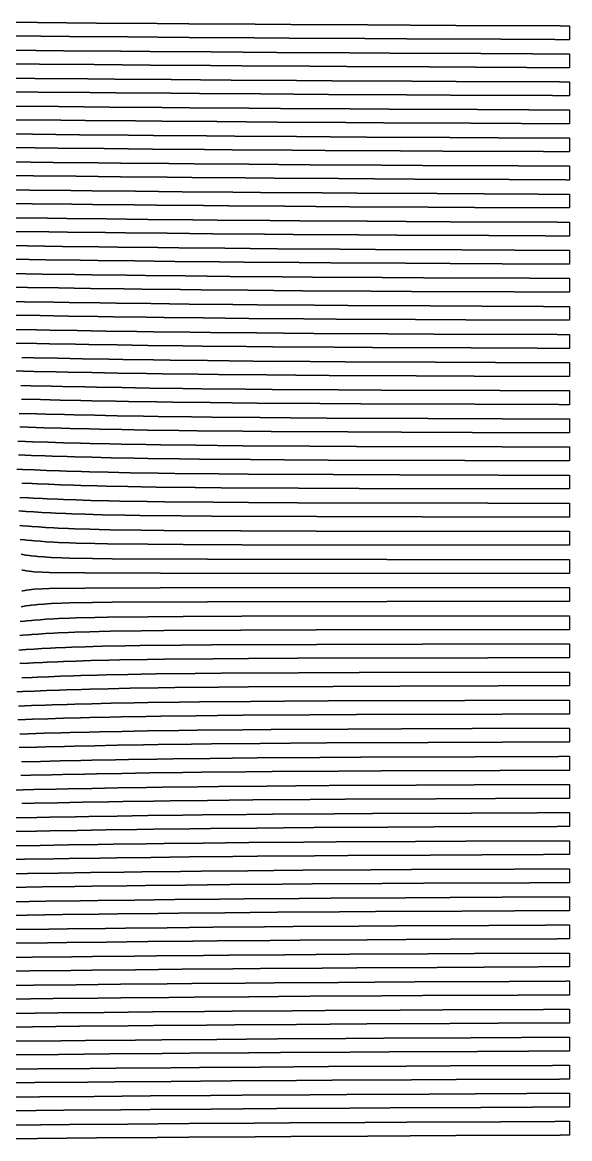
# Model space of a CAD drawing. Extents: x 600 to 5400, y 600 to 5400.
# Drawn here: x 3048 to 5400, y 600 to 5399 of the extents above; entities that cross this region are included whole.
import ezdxf

# ---------------------------------------------------------------- set-up
doc = ezdxf.new("R2010")
doc.units = 0
doc.layers.add('LG_10_ZP600_INV_LG', color=5, linetype='CONTINUOUS')

msp = doc.modelspace()

# ---------------------------------------------------------------- linework, layer by layer
at = {"layer": 'LG_10_ZP600_INV_LG'}
for points in [[(2987, 5399), (3113, 5399), (3113, 5398), (3239, 5398), (3239, 5397), (3366, 5397), (3366, 5396), (3496, 5396), (3496, 5395), (3628, 5395), (3628, 5394), (3763, 5394), (3763, 5393), (3904, 5393), (3904, 5392), (4049, 5392), (4049, 5391), (4202, 5391), (4202, 5390), (4362, 5390), (4362, 5389), (4533, 5389), (4533, 5388), (4715, 5388), (4715, 5387), (4911, 5387), (4911, 5386), (5125, 5386), (5125, 5385), (5359, 5385), (5359, 5384), (5400, 5384), (5400, 5324), (5336, 5324), (5336, 5325), (5104, 5325), (5104, 5326), (4893, 5326), (4893, 5327), (4700, 5327), (4700, 5328), (4520, 5328), (4520, 5329), (4353, 5329), (4353, 5330), (4195, 5330), (4195, 5331), (4045, 5331), (4045, 5332), (3902, 5332), (3902, 5333), (3765, 5333), (3765, 5334), (3632, 5334), (3632, 5335), (3502, 5335), (3502, 5336), (3376, 5336), (3376, 5337), (3251, 5337), (3251, 5338), (3128, 5338), (3128, 5339), (3006, 5339)], [(2988, 5279), (3107, 5279), (3107, 5278), (3227, 5278), (3227, 5277), (3348, 5277), (3348, 5276), (3471, 5276), (3471, 5275), (3597, 5275), (3597, 5274), (3725, 5274), (3725, 5273), (3859, 5273), (3859, 5272), (3997, 5272), (3997, 5271), (4142, 5271), (4142, 5270), (4294, 5270), (4294, 5269), (4456, 5269), (4456, 5268), (4629, 5268), (4629, 5267), (4815, 5267), (4815, 5266), (5018, 5266), (5018, 5265), (5240, 5265), (5240, 5264), (5400, 5264), (5400, 5204), (5216, 5204), (5216, 5205), (4996, 5205), (4996, 5206), (4796, 5206), (4796, 5207), (4613, 5207), (4613, 5208), (4442, 5208), (4442, 5209), (4283, 5209), (4283, 5210), (4134, 5210), (4134, 5211), (3991, 5211), (3991, 5212), (3856, 5212), (3856, 5213), (3726, 5213), (3726, 5214), (3599, 5214), (3599, 5215), (3477, 5215), (3477, 5216), (3357, 5216), (3357, 5217), (3239, 5217), (3239, 5218), (3122, 5218), (3122, 5219), (3006, 5219)], [(2989, 5159), (3102, 5159), (3102, 5158), (3215, 5158), (3215, 5157), (3330, 5157), (3330, 5156), (3446, 5156), (3446, 5155), (3565, 5155), (3565, 5154), (3687, 5154), (3687, 5153), (3813, 5153), (3813, 5152), (3945, 5152), (3945, 5151), (4082, 5151), (4082, 5150), (4226, 5150), (4226, 5149), (4379, 5149), (4379, 5148), (4543, 5148), (4543, 5147), (4720, 5147), (4720, 5146), (4912, 5146), (4912, 5145), (5122, 5145), (5122, 5144), (5356, 5144), (5356, 5143), (5400, 5143), (5400, 5083), (5326, 5083), (5326, 5084), (5096, 5084), (5096, 5085), (4888, 5085), (4888, 5086), (4699, 5086), (4699, 5087), (4525, 5087), (4525, 5088), (4364, 5088), (4364, 5089), (4214, 5089), (4214, 5090), (4072, 5090), (4072, 5091), (3938, 5091), (3938, 5092), (3810, 5092), (3810, 5093), (3686, 5093), (3686, 5094), (3567, 5094), (3567, 5095), (3451, 5095), (3451, 5096), (3338, 5096), (3338, 5097), (3226, 5097), (3226, 5098), (3116, 5098), (3116, 5099), (3006, 5099)], [(2989, 5039), (3096, 5039), (3096, 5038), (3204, 5038), (3204, 5037), (3312, 5037), (3312, 5036), (3422, 5036), (3422, 5035), (3534, 5035), (3534, 5034), (3649, 5034), (3649, 5033), (3768, 5033), (3768, 5032), (3892, 5032), (3892, 5031), (4022, 5031), (4022, 5030), (4158, 5030), (4158, 5029), (4303, 5029), (4303, 5028), (4457, 5028), (4457, 5027), (4624, 5027), (4624, 5026), (4805, 5026), (4805, 5025), (5004, 5025), (5004, 5024), (5224, 5024), (5224, 5023), (5400, 5023), (5400, 4963), (5193, 4963), (5193, 4964), (4975, 4964), (4975, 4965), (4780, 4965), (4780, 4966), (4601, 4966), (4601, 4967), (4438, 4967), (4438, 4968), (4286, 4968), (4286, 4969), (4144, 4969), (4144, 4970), (4011, 4970), (4011, 4971), (3884, 4971), (3884, 4972), (3763, 4972), (3763, 4973), (3647, 4973), (3647, 4974), (3535, 4974), (3535, 4975), (3426, 4975), (3426, 4976), (3319, 4976), (3319, 4977), (3213, 4977), (3213, 4978), (3109, 4978), (3109, 4979), (3005, 4979)], [(2990, 4919), (3091, 4919), (3091, 4918), (3192, 4918), (3192, 4917), (3294, 4917), (3294, 4916), (3397, 4916), (3397, 4915), (3503, 4915), (3503, 4914), (3611, 4914), (3611, 4913), (3723, 4913), (3723, 4912), (3840, 4912), (3840, 4911), (3961, 4911), (3961, 4910), (4090, 4910), (4090, 4909), (4226, 4909), (4226, 4908), (4371, 4908), (4371, 4907), (4528, 4907), (4528, 4906), (4698, 4906), (4698, 4905), (4885, 4905), (4885, 4904), (5093, 4904), (5093, 4903), (5325, 4903), (5325, 4902), (5400, 4902), (5400, 4842), (5288, 4842), (5288, 4843), (5059, 4843), (5059, 4844), (4855, 4844), (4855, 4845), (4671, 4845), (4671, 4846), (4504, 4846), (4504, 4847), (4350, 4847), (4350, 4848), (4208, 4848), (4208, 4849), (4075, 4849), (4075, 4850), (3950, 4850), (3950, 4851), (3831, 4851), (3831, 4852), (3717, 4852), (3717, 4853), (3608, 4853), (3608, 4854), (3503, 4854), (3503, 4855), (3400, 4855), (3400, 4856), (3300, 4856), (3300, 4857), (3201, 4857), (3201, 4858), (3103, 4858), (3103, 4859), (3005, 4859)], [(2991, 4799), (3085, 4799), (3085, 4798), (3180, 4798), (3180, 4797), (3275, 4797), (3275, 4796), (3372, 4796), (3372, 4795), (3471, 4795), (3471, 4794), (3573, 4794), (3573, 4793), (3678, 4793), (3678, 4792), (3787, 4792), (3787, 4791), (3901, 4791), (3901, 4790), (4022, 4790), (4022, 4789), (4149, 4789), (4149, 4788), (4285, 4788), (4285, 4787), (4432, 4787), (4432, 4786), (4592, 4786), (4592, 4785), (4767, 4785), (4767, 4784), (4961, 4784), (4961, 4783), (5179, 4783), (5179, 4782), (5400, 4782), (5400, 4721), (5384, 4721), (5384, 4722), (5140, 4722), (5140, 4723), (4925, 4723), (4925, 4724), (4735, 4724), (4735, 4725), (4563, 4725), (4563, 4726), (4407, 4726), (4407, 4727), (4263, 4727), (4263, 4728), (4130, 4728), (4130, 4729), (4005, 4729), (4005, 4730), (3888, 4730), (3888, 4731), (3777, 4731), (3777, 4732), (3671, 4732), (3671, 4733), (3569, 4733), (3569, 4734), (3470, 4734), (3470, 4735), (3374, 4735), (3374, 4736), (3280, 4736), (3280, 4737), (3188, 4737), (3188, 4738), (3096, 4738), (3096, 4739), (3005, 4739)], [(2992, 4679), (3080, 4679), (3080, 4678), (3168, 4678), (3168, 4677), (3257, 4677), (3257, 4676), (3348, 4676), (3348, 4675), (3440, 4675), (3440, 4674), (3535, 4674), (3535, 4673), (3633, 4673), (3633, 4672), (3735, 4672), (3735, 4671), (3841, 4671), (3841, 4670), (3953, 4670), (3953, 4669), (4072, 4669), (4072, 4668), (4199, 4668), (4199, 4667), (4336, 4667), (4336, 4666), (4485, 4666), (4485, 4665), (4648, 4665), (4648, 4664), (4830, 4664), (4830, 4663), (5033, 4663), (5033, 4662), (5264, 4662), (5264, 4661), (5400, 4661), (5400, 4601), (5218, 4601), (5218, 4602), (4991, 4602), (4991, 4603), (4792, 4603), (4792, 4604), (4614, 4604), (4614, 4605), (4455, 4605), (4455, 4606), (4309, 4606), (4309, 4607), (4176, 4607), (4176, 4608), (4052, 4608), (4052, 4609), (3936, 4609), (3936, 4610), (3827, 4610), (3827, 4611), (3724, 4611), (3724, 4612), (3625, 4612), (3625, 4613), (3530, 4613), (3530, 4614), (3438, 4614), (3438, 4615), (3349, 4615), (3349, 4616), (3261, 4616), (3261, 4617), (3175, 4617), (3175, 4618), (3090, 4618), (3090, 4619), (3005, 4619)], [(2993, 4559), (3074, 4559), (3074, 4558), (3156, 4558), (3156, 4557), (3239, 4557), (3239, 4556), (3323, 4556), (3323, 4555), (3409, 4555), (3409, 4554), (3497, 4554), (3497, 4553), (3588, 4553), (3588, 4552), (3682, 4552), (3682, 4551), (3781, 4551), (3781, 4550), (3885, 4550), (3885, 4549), (3995, 4549), (3995, 4548), (4113, 4548), (4113, 4547), (4240, 4547), (4240, 4546), (4378, 4546), (4378, 4545), (4530, 4545), (4530, 4544), (4698, 4544), (4698, 4543), (4886, 4543), (4886, 4542), (5101, 4542), (5101, 4541), (5347, 4541), (5347, 4540), (5400, 4540), (5400, 4480), (5295, 4480), (5295, 4481), (5053, 4481), (5053, 4482), (4843, 4482), (4843, 4483), (4658, 4483), (4658, 4484), (4494, 4484), (4494, 4485), (4346, 4485), (4346, 4486), (4212, 4486), (4212, 4487), (4088, 4487), (4088, 4488), (3973, 4488), (3973, 4489), (3866, 4489), (3866, 4490), (3766, 4490), (3766, 4491), (3670, 4491), (3670, 4492), (3578, 4492), (3578, 4493), (3491, 4493), (3491, 4494), (3406, 4494), (3406, 4495), (3323, 4495), (3323, 4496), (3242, 4496), (3242, 4497), (3162, 4497), (3162, 4498), (3083, 4498), (3083, 4499), (3005, 4499)], [(2993, 4439), (3069, 4439), (3069, 4438), (3144, 4438), (3144, 4437), (3221, 4437), (3221, 4436), (3298, 4436), (3298, 4435), (3377, 4435), (3377, 4434), (3459, 4434), (3459, 4433), (3542, 4433), (3542, 4432), (3630, 4432), (3630, 4431), (3721, 4431), (3721, 4430), (3817, 4430), (3817, 4429), (3918, 4429), (3918, 4428), (4027, 4428), (4027, 4427), (4144, 4427), (4144, 4426), (4272, 4426), (4272, 4425), (4411, 4425), (4411, 4424), (4566, 4424), (4566, 4423), (4740, 4423), (4740, 4422), (4937, 4422), (4937, 4421), (5165, 4421), (5165, 4420), (5400, 4420), (5400, 4359), (5372, 4359), (5372, 4360), (5110, 4360), (5110, 4361), (4887, 4361), (4887, 4362), (4694, 4362), (4694, 4363), (4524, 4363), (4524, 4364), (4374, 4364), (4374, 4365), (4238, 4365), (4238, 4366), (4114, 4366), (4114, 4367), (4001, 4367), (4001, 4368), (3895, 4368), (3895, 4369), (3797, 4369), (3797, 4370), (3704, 4370), (3704, 4371), (3616, 4371), (3616, 4372), (3532, 4372), (3532, 4373), (3451, 4373), (3451, 4374), (3373, 4374), (3373, 4375), (3297, 4375), (3297, 4376), (3223, 4376), (3223, 4377), (3149, 4377), (3149, 4378), (3077, 4378), (3077, 4379), (3005, 4379)], [(2994, 4319), (3063, 4319), (3063, 4318), (3133, 4318), (3133, 4317), (3203, 4317), (3203, 4316), (3274, 4316), (3274, 4315), (3346, 4315), (3346, 4314), (3420, 4314), (3420, 4313), (3497, 4313), (3497, 4312), (3577, 4312), (3577, 4311), (3660, 4311), (3660, 4310), (3748, 4310), (3748, 4309), (3842, 4309), (3842, 4308), (3941, 4308), (3941, 4307), (4048, 4307), (4048, 4306), (4165, 4306), (4165, 4305), (4293, 4305), (4293, 4304), (4435, 4304), (4435, 4303), (4594, 4303), (4594, 4302), (4774, 4302), (4774, 4301), (4983, 4301), (4983, 4300), (5227, 4300), (5227, 4299), (5400, 4299), (5400, 4239), (5163, 4239), (5163, 4240), (4924, 4240), (4924, 4241), (4721, 4241), (4721, 4242), (4545, 4242), (4545, 4243), (4391, 4243), (4391, 4244), (4253, 4244), (4253, 4245), (4129, 4245), (4129, 4246), (4017, 4246), (4017, 4247), (3913, 4247), (3913, 4248), (3817, 4248), (3817, 4249), (3727, 4249), (3727, 4250), (3643, 4250), (3643, 4251), (3562, 4251), (3562, 4252), (3486, 4252), (3486, 4253), (3412, 4253), (3412, 4254), (3341, 4254), (3341, 4255), (3271, 4255), (3271, 4256), (3203, 4256), (3203, 4257), (3137, 4257), (3137, 4258), (3070, 4258), (3070, 4259), (3004, 4259)], [(2995, 4199), (3058, 4199), (3058, 4198), (3121, 4198), (3121, 4197), (3184, 4197), (3184, 4196), (3249, 4196), (3249, 4195), (3315, 4195), (3315, 4194), (3382, 4194), (3382, 4193), (3452, 4193), (3452, 4192), (3524, 4192), (3524, 4191), (3600, 4191), (3600, 4190), (3680, 4190), (3680, 4189), (3765, 4189), (3765, 4188), (3855, 4188), (3855, 4187), (3952, 4187), (3952, 4186), (4058, 4186), (4058, 4185), (4174, 4185), (4174, 4184), (4303, 4184), (4303, 4183), (4447, 4183), (4447, 4182), (4611, 4182), (4611, 4181), (4800, 4181), (4800, 4180), (5022, 4180), (5022, 4179), (5287, 4179), (5287, 4178), (5400, 4178), (5400, 4118), (5214, 4118), (5214, 4119), (4954, 4119), (4954, 4120), (4738, 4120), (4738, 4121), (4555, 4121), (4555, 4122), (4396, 4122), (4396, 4123), (4257, 4123), (4257, 4124), (4133, 4124), (4133, 4125), (4021, 4125), (4021, 4126), (3919, 4126), (3919, 4127), (3825, 4127), (3825, 4128), (3739, 4128), (3739, 4129), (3658, 4129), (3658, 4130), (3581, 4130), (3581, 4131), (3509, 4131), (3509, 4132), (3439, 4132), (3439, 4133), (3373, 4133), (3373, 4134), (3308, 4134), (3308, 4135), (3246, 4135), (3246, 4136), (3184, 4136), (3184, 4137), (3124, 4137), (3124, 4138), (3064, 4138), (3064, 4139), (3004, 4139)], [(2995, 4079), (3052, 4079), (3052, 4078), (3109, 4078), (3109, 4077), (3166, 4077), (3166, 4076), (3224, 4076), (3224, 4075), (3283, 4075), (3283, 4074), (3344, 4074), (3344, 4073), (3407, 4073), (3407, 4072), (3472, 4072), (3472, 4071), (3540, 4071), (3540, 4070), (3612, 4070), (3612, 4069), (3688, 4069), (3688, 4068), (3769, 4068), (3769, 4067), (3856, 4067), (3856, 4066), (3951, 4066), (3951, 4065), (4056, 4065), (4056, 4064), (4171, 4064), (4171, 4063), (4301, 4063), (4301, 4062), (4448, 4062), (4448, 4061), (4618, 4061), (4618, 4060), (4817, 4060), (4817, 4059), (5055, 4059), (5055, 4058), (5347, 4058), (5347, 4057), (5400, 4057), (5400, 3997), (5261, 3997), (5261, 3998), (4977, 3998), (4977, 3999), (4745, 3999), (4745, 4000), (4553, 4000), (4553, 4001), (4389, 4001), (4389, 4002), (4247, 4002), (4247, 4003), (4123, 4003), (4123, 4004), (4012, 4004), (4012, 4005), (3912, 4005), (3912, 4006), (3821, 4006), (3821, 4007), (3738, 4007), (3738, 4008), (3660, 4008), (3660, 4009), (3588, 4009), (3588, 4010), (3520, 4010), (3520, 4011), (3455, 4011), (3455, 4012), (3393, 4012), (3393, 4013), (3334, 4013), (3334, 4014), (3276, 4014), (3276, 4015), (3220, 4015), (3220, 4016), (3165, 4016), (3165, 4017), (3111, 4017), (3111, 4018), (3057, 4018), (3057, 4019), (3004, 4019)], [(3046, 3958), (3097, 3958), (3097, 3957), (3148, 3957), (3148, 3956), (3199, 3956), (3199, 3955), (3252, 3955), (3252, 3954), (3306, 3954), (3306, 3953), (3361, 3953), (3361, 3952), (3419, 3952), (3419, 3951), (3480, 3951), (3480, 3950), (3543, 3950), (3543, 3949), (3611, 3949), (3611, 3948), (3683, 3948), (3683, 3947), (3760, 3947), (3760, 3946), (3844, 3946), (3844, 3945), (3937, 3945), (3937, 3944), (4039, 3944), (4039, 3943), (4154, 3943), (4154, 3942), (4285, 3942), (4285, 3941), (4435, 3941), (4435, 3940), (4611, 3940), (4611, 3939), (4823, 3939), (4823, 3938), (5081, 3938), (5081, 3937), (5400, 3937), (5400, 3876), (5308, 3876), (5308, 3877), (4990, 3877), (4990, 3878), (4740, 3878), (4740, 3879), (4536, 3879), (4536, 3880), (4367, 3880), (4367, 3881), (4223, 3881), (4223, 3882), (4098, 3882), (4098, 3883), (3989, 3883), (3989, 3884), (3891, 3884), (3891, 3885), (3804, 3885), (3804, 3886), (3724, 3886), (3724, 3887), (3650, 3887), (3650, 3888), (3582, 3888), (3582, 3889), (3518, 3889), (3518, 3890), (3458, 3890), (3458, 3891), (3401, 3891), (3401, 3892), (3347, 3892), (3347, 3893), (3294, 3893), (3294, 3894), (3243, 3894), (3243, 3895), (3194, 3895), (3194, 3896), (3146, 3896), (3146, 3897), (3098, 3897), (3098, 3898), (3051, 3898), (3051, 3899), (3003, 3899)], [(3041, 3838), (3085, 3838), (3085, 3837), (3129, 3837), (3129, 3836), (3174, 3836), (3174, 3835), (3220, 3835), (3220, 3834), (3267, 3834), (3267, 3833), (3316, 3833), (3316, 3832), (3366, 3832), (3366, 3831), (3419, 3831), (3419, 3830), (3475, 3830), (3475, 3829), (3534, 3829), (3534, 3828), (3596, 3828), (3596, 3827), (3664, 3827), (3664, 3826), (3737, 3826), (3737, 3825), (3818, 3825), (3818, 3824), (3907, 3824), (3907, 3823), (4007, 3823), (4007, 3822), (4121, 3822), (4121, 3821), (4252, 3821), (4252, 3820), (4406, 3820), (4406, 3819), (4590, 3819), (4590, 3818), (4816, 3818), (4816, 3817), (5100, 3817), (5100, 3816), (5400, 3816), (5400, 3755), (5354, 3755), (5354, 3756), (4993, 3756), (4993, 3757), (4719, 3757), (4719, 3758), (4503, 3758), (4503, 3759), (4327, 3759), (4327, 3760), (4181, 3760), (4181, 3761), (4057, 3761), (4057, 3762), (3949, 3762), (3949, 3763), (3855, 3763), (3855, 3764), (3771, 3764), (3771, 3765), (3695, 3765), (3695, 3766), (3626, 3766), (3626, 3767), (3562, 3767), (3562, 3768), (3504, 3768), (3504, 3769), (3449, 3769), (3449, 3770), (3397, 3770), (3397, 3771), (3347, 3771), (3347, 3772), (3300, 3772), (3300, 3773), (3255, 3773), (3255, 3774), (3211, 3774), (3211, 3775), (3168, 3775), (3168, 3776), (3126, 3776), (3126, 3777), (3085, 3777), (3085, 3778), (3044, 3778)], [(3035, 3718), (3073, 3718), (3073, 3717), (3111, 3717), (3111, 3716), (3149, 3716), (3149, 3715), (3189, 3715), (3189, 3714), (3229, 3714), (3229, 3713), (3271, 3713), (3271, 3712), (3314, 3712), (3314, 3711), (3359, 3711), (3359, 3710), (3406, 3710), (3406, 3709), (3456, 3709), (3456, 3708), (3510, 3708), (3510, 3707), (3568, 3707), (3568, 3706), (3631, 3706), (3631, 3705), (3699, 3705), (3699, 3704), (3775, 3704), (3775, 3703), (3861, 3703), (3861, 3702), (3958, 3702), (3958, 3701), (4070, 3701), (4070, 3700), (4201, 3700), (4201, 3699), (4357, 3699), (4357, 3698), (4550, 3698), (4550, 3697), (4792, 3697), (4792, 3696), (5111, 3696), (5111, 3695), (5400, 3695), (5400, 3635), (4981, 3635), (4981, 3636), (4677, 3636), (4677, 3637), (4447, 3637), (4447, 3638), (4265, 3638), (4265, 3639), (4118, 3639), (4118, 3640), (3995, 3640), (3995, 3641), (3891, 3641), (3891, 3642), (3800, 3642), (3800, 3643), (3721, 3643), (3721, 3644), (3650, 3644), (3650, 3645), (3586, 3645), (3586, 3646), (3528, 3646), (3528, 3647), (3475, 3647), (3475, 3648), (3425, 3648), (3425, 3649), (3379, 3649), (3379, 3650), (3335, 3650), (3335, 3651), (3293, 3651), (3293, 3652), (3254, 3652), (3254, 3653), (3215, 3653), (3215, 3654), (3178, 3654), (3178, 3655), (3142, 3655), (3142, 3656), (3107, 3656), (3107, 3657), (3072, 3657), (3072, 3658), (3037, 3658)], [(3029, 3598), (3061, 3598), (3061, 3597), (3092, 3597), (3092, 3596), (3124, 3596), (3124, 3595), (3157, 3595), (3157, 3594), (3191, 3594), (3191, 3593), (3225, 3593), (3225, 3592), (3261, 3592), (3261, 3591), (3298, 3591), (3298, 3590), (3338, 3590), (3338, 3589), (3379, 3589), (3379, 3588), (3424, 3588), (3424, 3587), (3472, 3587), (3472, 3586), (3524, 3586), (3524, 3585), (3580, 3585), (3580, 3584), (3643, 3584), (3643, 3583), (3714, 3583), (3714, 3582), (3794, 3582), (3794, 3581), (3887, 3581), (3887, 3580), (3995, 3580), (3995, 3579), (4125, 3579), (4125, 3578), (4284, 3578), (4284, 3577), (4484, 3577), (4484, 3576), (4747, 3576), (4747, 3575), (5110, 3575), (5110, 3574), (5400, 3574), (5400, 3514), (4950, 3514), (4950, 3515), (4608, 3515), (4608, 3516), (4362, 3516), (4362, 3517), (4175, 3517), (4175, 3518), (4028, 3518), (4028, 3519), (3909, 3519), (3909, 3520), (3809, 3520), (3809, 3521), (3724, 3521), (3724, 3522), (3651, 3522), (3651, 3523), (3587, 3523), (3587, 3524), (3529, 3524), (3529, 3525), (3477, 3525), (3477, 3526), (3430, 3526), (3430, 3527), (3387, 3527), (3387, 3528), (3347, 3528), (3347, 3529), (3309, 3529), (3309, 3530), (3273, 3530), (3273, 3531), (3240, 3531), (3240, 3532), (3207, 3532), (3207, 3533), (3176, 3533), (3176, 3534), (3146, 3534), (3146, 3535), (3116, 3535), (3116, 3536), (3087, 3536), (3087, 3537), (3059, 3537), (3059, 3538), (3031, 3538)], [(3024, 3478), (3049, 3478), (3049, 3477), (3074, 3477), (3074, 3476), (3100, 3476), (3100, 3475), (3126, 3475), (3126, 3474), (3152, 3474), (3152, 3473), (3180, 3473), (3180, 3472), (3208, 3472), (3208, 3471), (3238, 3471), (3238, 3470), (3269, 3470), (3269, 3469), (3302, 3469), (3302, 3468), (3337, 3468), (3337, 3467), (3375, 3467), (3375, 3466), (3417, 3466), (3417, 3465), (3462, 3465), (3462, 3464), (3511, 3464), (3511, 3463), (3567, 3463), (3567, 3462), (3631, 3462), (3631, 3461), (3704, 3461), (3704, 3460), (3789, 3460), (3789, 3459), (3892, 3459), (3892, 3458), (4018, 3458), (4018, 3457), (4176, 3457), (4176, 3456), (4384, 3456), (4384, 3455), (4670, 3455), (4670, 3454), (5093, 3454), (5093, 3453), (5400, 3453), (5400, 3393), (4888, 3393), (4888, 3394), (4496, 3394), (4496, 3395), (4235, 3395), (4235, 3396), (4046, 3396), (4046, 3397), (3903, 3397), (3903, 3398), (3791, 3398), (3791, 3399), (3699, 3399), (3699, 3400), (3623, 3400), (3623, 3401), (3558, 3401), (3558, 3402), (3502, 3402), (3502, 3403), (3452, 3403), (3452, 3404), (3408, 3404), (3408, 3405), (3369, 3405), (3369, 3406), (3333, 3406), (3333, 3407), (3299, 3407), (3299, 3408), (3268, 3408), (3268, 3409), (3239, 3409), (3239, 3410), (3212, 3410), (3212, 3411), (3186, 3411), (3186, 3412), (3161, 3412), (3161, 3413), (3137, 3413), (3137, 3414), (3113, 3414), (3113, 3415), (3090, 3415), (3090, 3416), (3068, 3416), (3068, 3417), (3046, 3417)], [(3037, 3357), (3056, 3357), (3056, 3356), (3075, 3356), (3075, 3355), (3094, 3355), (3094, 3354), (3114, 3354), (3114, 3353), (3134, 3353), (3134, 3352), (3155, 3352), (3155, 3351), (3178, 3351), (3178, 3350), (3201, 3350), (3201, 3349), (3225, 3349), (3225, 3348), (3251, 3348), (3251, 3347), (3279, 3347), (3279, 3346), (3309, 3346), (3309, 3345), (3343, 3345), (3343, 3344), (3379, 3344), (3379, 3343), (3420, 3343), (3420, 3342), (3467, 3342), (3467, 3341), (3521, 3341), (3521, 3340), (3584, 3340), (3584, 3339), (3659, 3339), (3659, 3338), (3751, 3338), (3751, 3337), (3868, 3337), (3868, 3336), (4020, 3336), (4020, 3335), (4230, 3335), (4230, 3334), (4540, 3334), (4540, 3333), (5048, 3333), (5048, 3332), (5400, 3332), (5400, 3272), (4767, 3272), (4767, 3273), (4314, 3273), (4314, 3274), (4042, 3274), (4042, 3275), (3861, 3275), (3861, 3276), (3730, 3276), (3730, 3277), (3631, 3277), (3631, 3278), (3553, 3278), (3553, 3279), (3490, 3279), (3490, 3280), (3437, 3280), (3437, 3281), (3392, 3281), (3392, 3282), (3353, 3282), (3353, 3283), (3318, 3283), (3318, 3284), (3288, 3284), (3288, 3285), (3260, 3285), (3260, 3286), (3235, 3286), (3235, 3287), (3211, 3287), (3211, 3288), (3190, 3288), (3190, 3289), (3169, 3289), (3169, 3290), (3150, 3290), (3150, 3291), (3132, 3291), (3132, 3292), (3114, 3292), (3114, 3293), (3097, 3293), (3097, 3294), (3081, 3294), (3081, 3295), (3065, 3295), (3065, 3296), (3049, 3296), (3049, 3297), (3033, 3297)], [(3037, 3236), (3050, 3236), (3050, 3235), (3062, 3235), (3062, 3234), (3075, 3234), (3075, 3233), (3089, 3233), (3089, 3232), (3103, 3232), (3103, 3231), (3117, 3231), (3117, 3230), (3132, 3230), (3132, 3229), (3148, 3229), (3148, 3228), (3165, 3228), (3165, 3227), (3183, 3227), (3183, 3226), (3202, 3226), (3202, 3225), (3224, 3225), (3224, 3224), (3247, 3224), (3247, 3223), (3274, 3223), (3274, 3222), (3303, 3222), (3303, 3221), (3338, 3221), (3338, 3220), (3378, 3220), (3378, 3219), (3426, 3219), (3426, 3218), (3485, 3218), (3485, 3217), (3559, 3217), (3559, 3216), (3656, 3216), (3656, 3215), (3790, 3215), (3790, 3214), (3987, 3214), (3987, 3213), (4311, 3213), (4311, 3212), (4941, 3212), (4941, 3211), (5400, 3211), (5400, 3151), (4502, 3151), (4502, 3152), (3991, 3152), (3991, 3153), (3739, 3153), (3739, 3154), (3588, 3154), (3588, 3155), (3487, 3155), (3487, 3156), (3414, 3156), (3414, 3157), (3359, 3157), (3359, 3158), (3316, 3158), (3316, 3159), (3280, 3159), (3280, 3160), (3250, 3160), (3250, 3161), (3225, 3161), (3225, 3162), (3203, 3162), (3203, 3163), (3184, 3163), (3184, 3164), (3167, 3164), (3167, 3165), (3151, 3165), (3151, 3166), (3137, 3166), (3137, 3167), (3124, 3167), (3124, 3168), (3111, 3168), (3111, 3169), (3100, 3169), (3100, 3170), (3088, 3170), (3088, 3171), (3078, 3171), (3078, 3172), (3068, 3172), (3068, 3173), (3058, 3173), (3058, 3174), (3048, 3174), (3048, 3175), (3039, 3175)], [(3043, 3112), (3050, 3112), (3050, 3111), (3056, 3111), (3056, 3110), (3063, 3110), (3063, 3109), (3071, 3109), (3071, 3108), (3078, 3108), (3078, 3107), (3086, 3107), (3086, 3106), (3095, 3106), (3095, 3105), (3105, 3105), (3105, 3104), (3115, 3104), (3115, 3103), (3127, 3103), (3127, 3102), (3140, 3102), (3140, 3101), (3155, 3101), (3155, 3100), (3172, 3100), (3172, 3099), (3193, 3099), (3193, 3098), (3218, 3098), (3218, 3097), (3250, 3097), (3250, 3096), (3292, 3096), (3292, 3095), (3349, 3095), (3349, 3094), (3434, 3094), (3434, 3093), (3573, 3093), (3573, 3092), (3843, 3092), (3843, 3091), (4614, 3091), (4614, 3090), (5400, 3090), (5400, 3030), (3640, 3030), (3640, 3031), (3317, 3031), (3317, 3032), (3214, 3032), (3214, 3033), (3164, 3033), (3164, 3034), (3133, 3034), (3133, 3035), (3113, 3035), (3113, 3036), (3098, 3036), (3098, 3037), (3087, 3037), (3087, 3038), (3078, 3038), (3078, 3039), (3070, 3039), (3070, 3040), (3064, 3040), (3064, 3041), (3059, 3041), (3059, 3042), (3054, 3042), (3054, 3043), (3050, 3043), (3050, 3044), (3046, 3044)], [(3046, 2955), (3050, 2955), (3050, 2956), (3054, 2956), (3054, 2957), (3059, 2957), (3059, 2958), (3064, 2958), (3064, 2959), (3070, 2959), (3070, 2960), (3078, 2960), (3078, 2961), (3087, 2961), (3087, 2962), (3098, 2962), (3098, 2963), (3113, 2963), (3113, 2964), (3133, 2964), (3133, 2965), (3164, 2965), (3164, 2966), (3214, 2966), (3214, 2967), (3317, 2967), (3317, 2968), (3640, 2968), (3640, 2969), (5400, 2969), (5400, 2909), (4614, 2909), (4614, 2908), (3843, 2908), (3843, 2907), (3573, 2907), (3573, 2906), (3434, 2906), (3434, 2905), (3349, 2905), (3349, 2904), (3292, 2904), (3292, 2903), (3250, 2903), (3250, 2902), (3218, 2902), (3218, 2901), (3193, 2901), (3193, 2900), (3172, 2900), (3172, 2899), (3155, 2899), (3155, 2898), (3140, 2898), (3140, 2897), (3127, 2897), (3127, 2896), (3115, 2896), (3115, 2895), (3105, 2895), (3105, 2894), (3095, 2894), (3095, 2893), (3086, 2893), (3086, 2892), (3078, 2892), (3078, 2891), (3071, 2891), (3071, 2890), (3063, 2890), (3063, 2889), (3056, 2889), (3056, 2888), (3050, 2888), (3050, 2887), (3043, 2887)], [(3039, 2824), (3048, 2824), (3048, 2825), (3058, 2825), (3058, 2826), (3068, 2826), (3068, 2827), (3078, 2827), (3078, 2828), (3088, 2828), (3088, 2829), (3100, 2829), (3100, 2830), (3111, 2830), (3111, 2831), (3124, 2831), (3124, 2832), (3137, 2832), (3137, 2833), (3151, 2833), (3151, 2834), (3167, 2834), (3167, 2835), (3184, 2835), (3184, 2836), (3203, 2836), (3203, 2837), (3225, 2837), (3225, 2838), (3250, 2838), (3250, 2839), (3280, 2839), (3280, 2840), (3316, 2840), (3316, 2841), (3359, 2841), (3359, 2842), (3414, 2842), (3414, 2843), (3487, 2843), (3487, 2844), (3588, 2844), (3588, 2845), (3739, 2845), (3739, 2846), (3991, 2846), (3991, 2847), (4502, 2847), (4502, 2848), (5400, 2848), (5400, 2788), (4941, 2788), (4941, 2787), (4311, 2787), (4311, 2786), (3987, 2786), (3987, 2785), (3790, 2785), (3790, 2784), (3656, 2784), (3656, 2783), (3559, 2783), (3559, 2782), (3485, 2782), (3485, 2781), (3426, 2781), (3426, 2780), (3378, 2780), (3378, 2779), (3338, 2779), (3338, 2778), (3303, 2778), (3303, 2777), (3274, 2777), (3274, 2776), (3247, 2776), (3247, 2775), (3224, 2775), (3224, 2774), (3202, 2774), (3202, 2773), (3183, 2773), (3183, 2772), (3165, 2772), (3165, 2771), (3148, 2771), (3148, 2770), (3132, 2770), (3132, 2769), (3117, 2769), (3117, 2768), (3103, 2768), (3103, 2767), (3089, 2767), (3089, 2766), (3075, 2766), (3075, 2765), (3062, 2765), (3062, 2764), (3050, 2764), (3050, 2763), (3037, 2763)], [(3033, 2702), (3049, 2702), (3049, 2703), (3065, 2703), (3065, 2704), (3081, 2704), (3081, 2705), (3097, 2705), (3097, 2706), (3114, 2706), (3114, 2707), (3132, 2707), (3132, 2708), (3150, 2708), (3150, 2709), (3169, 2709), (3169, 2710), (3190, 2710), (3190, 2711), (3211, 2711), (3211, 2712), (3235, 2712), (3235, 2713), (3260, 2713), (3260, 2714), (3288, 2714), (3288, 2715), (3318, 2715), (3318, 2716), (3353, 2716), (3353, 2717), (3392, 2717), (3392, 2718), (3437, 2718), (3437, 2719), (3490, 2719), (3490, 2720), (3553, 2720), (3553, 2721), (3631, 2721), (3631, 2722), (3730, 2722), (3730, 2723), (3861, 2723), (3861, 2724), (4042, 2724), (4042, 2725), (4314, 2725), (4314, 2726), (4767, 2726), (4767, 2727), (5400, 2727), (5400, 2667), (5048, 2667), (5048, 2666), (4540, 2666), (4540, 2665), (4230, 2665), (4230, 2664), (4020, 2664), (4020, 2663), (3868, 2663), (3868, 2662), (3751, 2662), (3751, 2661), (3659, 2661), (3659, 2660), (3584, 2660), (3584, 2659), (3521, 2659), (3521, 2658), (3467, 2658), (3467, 2657), (3420, 2657), (3420, 2656), (3379, 2656), (3379, 2655), (3343, 2655), (3343, 2654), (3309, 2654), (3309, 2653), (3279, 2653), (3279, 2652), (3251, 2652), (3251, 2651), (3225, 2651), (3225, 2650), (3201, 2650), (3201, 2649), (3178, 2649), (3178, 2648), (3155, 2648), (3155, 2647), (3134, 2647), (3134, 2646), (3114, 2646), (3114, 2645), (3094, 2645), (3094, 2644), (3075, 2644), (3075, 2643), (3056, 2643), (3056, 2642), (3037, 2642)], [(3046, 2582), (3068, 2582), (3068, 2583), (3090, 2583), (3090, 2584), (3113, 2584), (3113, 2585), (3137, 2585), (3137, 2586), (3161, 2586), (3161, 2587), (3186, 2587), (3186, 2588), (3212, 2588), (3212, 2589), (3239, 2589), (3239, 2590), (3268, 2590), (3268, 2591), (3299, 2591), (3299, 2592), (3333, 2592), (3333, 2593), (3369, 2593), (3369, 2594), (3408, 2594), (3408, 2595), (3452, 2595), (3452, 2596), (3502, 2596), (3502, 2597), (3558, 2597), (3558, 2598), (3623, 2598), (3623, 2599), (3699, 2599), (3699, 2600), (3791, 2600), (3791, 2601), (3903, 2601), (3903, 2602), (4046, 2602), (4046, 2603), (4235, 2603), (4235, 2604), (4496, 2604), (4496, 2605), (4888, 2605), (4888, 2606), (5400, 2606), (5400, 2546), (5093, 2546), (5093, 2545), (4670, 2545), (4670, 2544), (4384, 2544), (4384, 2543), (4176, 2543), (4176, 2542), (4018, 2542), (4018, 2541), (3892, 2541), (3892, 2540), (3789, 2540), (3789, 2539), (3704, 2539), (3704, 2538), (3631, 2538), (3631, 2537), (3567, 2537), (3567, 2536), (3511, 2536), (3511, 2535), (3462, 2535), (3462, 2534), (3417, 2534), (3417, 2533), (3375, 2533), (3375, 2532), (3337, 2532), (3337, 2531), (3302, 2531), (3302, 2530), (3269, 2530), (3269, 2529), (3238, 2529), (3238, 2528), (3208, 2528), (3208, 2527), (3180, 2527), (3180, 2526), (3152, 2526), (3152, 2525), (3126, 2525), (3126, 2524), (3100, 2524), (3100, 2523), (3074, 2523), (3074, 2522), (3049, 2522), (3049, 2521), (3024, 2521)], [(3031, 2461), (3059, 2461), (3059, 2462), (3087, 2462), (3087, 2463), (3116, 2463), (3116, 2464), (3146, 2464), (3146, 2465), (3176, 2465), (3176, 2466), (3207, 2466), (3207, 2467), (3240, 2467), (3240, 2468), (3273, 2468), (3273, 2469), (3309, 2469), (3309, 2470), (3347, 2470), (3347, 2471), (3387, 2471), (3387, 2472), (3430, 2472), (3430, 2473), (3477, 2473), (3477, 2474), (3529, 2474), (3529, 2475), (3587, 2475), (3587, 2476), (3651, 2476), (3651, 2477), (3724, 2477), (3724, 2478), (3809, 2478), (3809, 2479), (3909, 2479), (3909, 2480), (4028, 2480), (4028, 2481), (4175, 2481), (4175, 2482), (4362, 2482), (4362, 2483), (4608, 2483), (4608, 2484), (4950, 2484), (4950, 2485), (5400, 2485), (5400, 2425), (5110, 2425), (5110, 2424), (4747, 2424), (4747, 2423), (4484, 2423), (4484, 2422), (4284, 2422), (4284, 2421), (4125, 2421), (4125, 2420), (3995, 2420), (3995, 2419), (3887, 2419), (3887, 2418), (3794, 2418), (3794, 2417), (3714, 2417), (3714, 2416), (3643, 2416), (3643, 2415), (3580, 2415), (3580, 2414), (3524, 2414), (3524, 2413), (3472, 2413), (3472, 2412), (3424, 2412), (3424, 2411), (3379, 2411), (3379, 2410), (3338, 2410), (3338, 2409), (3298, 2409), (3298, 2408), (3261, 2408), (3261, 2407), (3225, 2407), (3225, 2406), (3191, 2406), (3191, 2405), (3157, 2405), (3157, 2404), (3124, 2404), (3124, 2403), (3092, 2403), (3092, 2402), (3061, 2402), (3061, 2401), (3029, 2401)], [(3037, 2341), (3072, 2341), (3072, 2342), (3107, 2342), (3107, 2343), (3142, 2343), (3142, 2344), (3178, 2344), (3178, 2345), (3215, 2345), (3215, 2346), (3254, 2346), (3254, 2347), (3293, 2347), (3293, 2348), (3335, 2348), (3335, 2349), (3379, 2349), (3379, 2350), (3425, 2350), (3425, 2351), (3475, 2351), (3475, 2352), (3528, 2352), (3528, 2353), (3586, 2353), (3586, 2354), (3650, 2354), (3650, 2355), (3721, 2355), (3721, 2356), (3800, 2356), (3800, 2357), (3891, 2357), (3891, 2358), (3995, 2358), (3995, 2359), (4118, 2359), (4118, 2360), (4265, 2360), (4265, 2361), (4447, 2361), (4447, 2362), (4677, 2362), (4677, 2363), (4981, 2363), (4981, 2364), (5400, 2364), (5400, 2304), (5111, 2304), (5111, 2303), (4792, 2303), (4792, 2302), (4550, 2302), (4550, 2301), (4357, 2301), (4357, 2300), (4201, 2300), (4201, 2299), (4070, 2299), (4070, 2298), (3958, 2298), (3958, 2297), (3861, 2297), (3861, 2296), (3775, 2296), (3775, 2295), (3699, 2295), (3699, 2294), (3631, 2294), (3631, 2293), (3568, 2293), (3568, 2292), (3510, 2292), (3510, 2291), (3456, 2291), (3456, 2290), (3406, 2290), (3406, 2289), (3359, 2289), (3359, 2288), (3314, 2288), (3314, 2287), (3271, 2287), (3271, 2286), (3229, 2286), (3229, 2285), (3189, 2285), (3189, 2284), (3149, 2284), (3149, 2283), (3111, 2283), (3111, 2282), (3073, 2282), (3073, 2281), (3035, 2281)], [(3044, 2221), (3085, 2221), (3085, 2222), (3126, 2222), (3126, 2223), (3168, 2223), (3168, 2224), (3211, 2224), (3211, 2225), (3255, 2225), (3255, 2226), (3300, 2226), (3300, 2227), (3347, 2227), (3347, 2228), (3397, 2228), (3397, 2229), (3449, 2229), (3449, 2230), (3504, 2230), (3504, 2231), (3562, 2231), (3562, 2232), (3626, 2232), (3626, 2233), (3695, 2233), (3695, 2234), (3771, 2234), (3771, 2235), (3855, 2235), (3855, 2236), (3949, 2236), (3949, 2237), (4057, 2237), (4057, 2238), (4181, 2238), (4181, 2239), (4327, 2239), (4327, 2240), (4503, 2240), (4503, 2241), (4719, 2241), (4719, 2242), (4993, 2242), (4993, 2243), (5354, 2243), (5354, 2244), (5400, 2244), (5400, 2183), (5100, 2183), (5100, 2182), (4816, 2182), (4816, 2181), (4590, 2181), (4590, 2180), (4406, 2180), (4406, 2179), (4252, 2179), (4252, 2178), (4121, 2178), (4121, 2177), (4007, 2177), (4007, 2176), (3907, 2176), (3907, 2175), (3818, 2175), (3818, 2174), (3737, 2174), (3737, 2173), (3664, 2173), (3664, 2172), (3596, 2172), (3596, 2171), (3534, 2171), (3534, 2170), (3475, 2170), (3475, 2169), (3419, 2169), (3419, 2168), (3366, 2168), (3366, 2167), (3316, 2167), (3316, 2166), (3267, 2166), (3267, 2165), (3220, 2165), (3220, 2164), (3174, 2164), (3174, 2163), (3129, 2163), (3129, 2162), (3085, 2162), (3085, 2161), (3041, 2161)], [(3003, 2100), (3051, 2100), (3051, 2101), (3098, 2101), (3098, 2102), (3146, 2102), (3146, 2103), (3194, 2103), (3194, 2104), (3243, 2104), (3243, 2105), (3294, 2105), (3294, 2106), (3347, 2106), (3347, 2107), (3401, 2107), (3401, 2108), (3458, 2108), (3458, 2109), (3518, 2109), (3518, 2110), (3582, 2110), (3582, 2111), (3650, 2111), (3650, 2112), (3724, 2112), (3724, 2113), (3804, 2113), (3804, 2114), (3891, 2114), (3891, 2115), (3989, 2115), (3989, 2116), (4098, 2116), (4098, 2117), (4223, 2117), (4223, 2118), (4367, 2118), (4367, 2119), (4536, 2119), (4536, 2120), (4740, 2120), (4740, 2121), (4990, 2121), (4990, 2122), (5308, 2122), (5308, 2123), (5400, 2123), (5400, 2062), (5081, 2062), (5081, 2061), (4823, 2061), (4823, 2060), (4611, 2060), (4611, 2059), (4435, 2059), (4435, 2058), (4285, 2058), (4285, 2057), (4154, 2057), (4154, 2056), (4039, 2056), (4039, 2055), (3937, 2055), (3937, 2054), (3844, 2054), (3844, 2053), (3760, 2053), (3760, 2052), (3683, 2052), (3683, 2051), (3611, 2051), (3611, 2050), (3543, 2050), (3543, 2049), (3480, 2049), (3480, 2048), (3419, 2048), (3419, 2047), (3361, 2047), (3361, 2046), (3306, 2046), (3306, 2045), (3252, 2045), (3252, 2044), (3199, 2044), (3199, 2043), (3148, 2043), (3148, 2042), (3097, 2042), (3097, 2041), (3046, 2041)], [(3004, 1980), (3057, 1980), (3057, 1981), (3111, 1981), (3111, 1982), (3165, 1982), (3165, 1983), (3220, 1983), (3220, 1984), (3276, 1984), (3276, 1985), (3334, 1985), (3334, 1986), (3393, 1986), (3393, 1987), (3455, 1987), (3455, 1988), (3520, 1988), (3520, 1989), (3588, 1989), (3588, 1990), (3660, 1990), (3660, 1991), (3738, 1991), (3738, 1992), (3821, 1992), (3821, 1993), (3912, 1993), (3912, 1994), (4012, 1994), (4012, 1995), (4123, 1995), (4123, 1996), (4247, 1996), (4247, 1997), (4389, 1997), (4389, 1998), (4553, 1998), (4553, 1999), (4745, 1999), (4745, 2000), (4977, 2000), (4977, 2001), (5261, 2001), (5261, 2002), (5400, 2002), (5400, 1942), (5347, 1942), (5347, 1941), (5055, 1941), (5055, 1940), (4817, 1940), (4817, 1939), (4618, 1939), (4618, 1938), (4448, 1938), (4448, 1937), (4301, 1937), (4301, 1936), (4171, 1936), (4171, 1935), (4056, 1935), (4056, 1934), (3951, 1934), (3951, 1933), (3856, 1933), (3856, 1932), (3769, 1932), (3769, 1931), (3688, 1931), (3688, 1930), (3612, 1930), (3612, 1929), (3540, 1929), (3540, 1928), (3472, 1928), (3472, 1927), (3407, 1927), (3407, 1926), (3344, 1926), (3344, 1925), (3283, 1925), (3283, 1924), (3224, 1924), (3224, 1923), (3166, 1923), (3166, 1922), (3109, 1922), (3109, 1921), (3052, 1921), (3052, 1920), (2995, 1920)], [(3004, 1860), (3064, 1860), (3064, 1861), (3124, 1861), (3124, 1862), (3184, 1862), (3184, 1863), (3246, 1863), (3246, 1864), (3308, 1864), (3308, 1865), (3373, 1865), (3373, 1866), (3439, 1866), (3439, 1867), (3509, 1867), (3509, 1868), (3581, 1868), (3581, 1869), (3658, 1869), (3658, 1870), (3739, 1870), (3739, 1871), (3825, 1871), (3825, 1872), (3919, 1872), (3919, 1873), (4021, 1873), (4021, 1874), (4133, 1874), (4133, 1875), (4257, 1875), (4257, 1876), (4396, 1876), (4396, 1877), (4555, 1877), (4555, 1878), (4738, 1878), (4738, 1879), (4954, 1879), (4954, 1880), (5214, 1880), (5214, 1881), (5400, 1881), (5400, 1821), (5287, 1821), (5287, 1820), (5022, 1820), (5022, 1819), (4800, 1819), (4800, 1818), (4611, 1818), (4611, 1817), (4447, 1817), (4447, 1816), (4303, 1816), (4303, 1815), (4174, 1815), (4174, 1814), (4058, 1814), (4058, 1813), (3952, 1813), (3952, 1812), (3855, 1812), (3855, 1811), (3765, 1811), (3765, 1810), (3680, 1810), (3680, 1809), (3600, 1809), (3600, 1808), (3524, 1808), (3524, 1807), (3452, 1807), (3452, 1806), (3382, 1806), (3382, 1805), (3315, 1805), (3315, 1804), (3249, 1804), (3249, 1803), (3184, 1803), (3184, 1802), (3121, 1802), (3121, 1801), (3058, 1801), (3058, 1800), (2995, 1800)], [(3004, 1740), (3070, 1740), (3070, 1741), (3137, 1741), (3137, 1742), (3203, 1742), (3203, 1743), (3271, 1743), (3271, 1744), (3341, 1744), (3341, 1745), (3412, 1745), (3412, 1746), (3486, 1746), (3486, 1747), (3562, 1747), (3562, 1748), (3643, 1748), (3643, 1749), (3727, 1749), (3727, 1750), (3817, 1750), (3817, 1751), (3913, 1751), (3913, 1752), (4017, 1752), (4017, 1753), (4129, 1753), (4129, 1754), (4253, 1754), (4253, 1755), (4391, 1755), (4391, 1756), (4545, 1756), (4545, 1757), (4721, 1757), (4721, 1758), (4924, 1758), (4924, 1759), (5163, 1759), (5163, 1760), (5400, 1760), (5400, 1700), (5227, 1700), (5227, 1699), (4983, 1699), (4983, 1698), (4774, 1698), (4774, 1697), (4594, 1697), (4594, 1696), (4435, 1696), (4435, 1695), (4293, 1695), (4293, 1694), (4165, 1694), (4165, 1693), (4048, 1693), (4048, 1692), (3941, 1692), (3941, 1691), (3842, 1691), (3842, 1690), (3748, 1690), (3748, 1689), (3660, 1689), (3660, 1688), (3577, 1688), (3577, 1687), (3497, 1687), (3497, 1686), (3420, 1686), (3420, 1685), (3346, 1685), (3346, 1684), (3274, 1684), (3274, 1683), (3203, 1683), (3203, 1682), (3133, 1682), (3133, 1681), (3063, 1681), (3063, 1680), (2994, 1680)], [(3005, 1620), (3077, 1620), (3077, 1621), (3149, 1621), (3149, 1622), (3223, 1622), (3223, 1623), (3297, 1623), (3297, 1624), (3373, 1624), (3373, 1625), (3451, 1625), (3451, 1626), (3532, 1626), (3532, 1627), (3616, 1627), (3616, 1628), (3704, 1628), (3704, 1629), (3797, 1629), (3797, 1630), (3895, 1630), (3895, 1631), (4001, 1631), (4001, 1632), (4114, 1632), (4114, 1633), (4238, 1633), (4238, 1634), (4374, 1634), (4374, 1635), (4524, 1635), (4524, 1636), (4694, 1636), (4694, 1637), (4887, 1637), (4887, 1638), (5110, 1638), (5110, 1639), (5372, 1639), (5372, 1640), (5400, 1640), (5400, 1579), (5165, 1579), (5165, 1578), (4937, 1578), (4937, 1577), (4740, 1577), (4740, 1576), (4566, 1576), (4566, 1575), (4411, 1575), (4411, 1574), (4272, 1574), (4272, 1573), (4144, 1573), (4144, 1572), (4027, 1572), (4027, 1571), (3918, 1571), (3918, 1570), (3817, 1570), (3817, 1569), (3721, 1569), (3721, 1568), (3630, 1568), (3630, 1567), (3542, 1567), (3542, 1566), (3459, 1566), (3459, 1565), (3377, 1565), (3377, 1564), (3298, 1564), (3298, 1563), (3221, 1563), (3221, 1562), (3144, 1562), (3144, 1561), (3069, 1561), (3069, 1560), (2993, 1560)], [(3005, 1500), (3083, 1500), (3083, 1501), (3162, 1501), (3162, 1502), (3242, 1502), (3242, 1503), (3323, 1503), (3323, 1504), (3406, 1504), (3406, 1505), (3491, 1505), (3491, 1506), (3578, 1506), (3578, 1507), (3670, 1507), (3670, 1508), (3766, 1508), (3766, 1509), (3866, 1509), (3866, 1510), (3973, 1510), (3973, 1511), (4088, 1511), (4088, 1512), (4212, 1512), (4212, 1513), (4346, 1513), (4346, 1514), (4494, 1514), (4494, 1515), (4658, 1515), (4658, 1516), (4843, 1516), (4843, 1517), (5053, 1517), (5053, 1518), (5295, 1518), (5295, 1519), (5400, 1519), (5400, 1459), (5347, 1459), (5347, 1458), (5101, 1458), (5101, 1457), (4886, 1457), (4886, 1456), (4698, 1456), (4698, 1455), (4530, 1455), (4530, 1454), (4378, 1454), (4378, 1453), (4240, 1453), (4240, 1452), (4113, 1452), (4113, 1451), (3995, 1451), (3995, 1450), (3885, 1450), (3885, 1449), (3781, 1449), (3781, 1448), (3682, 1448), (3682, 1447), (3588, 1447), (3588, 1446), (3497, 1446), (3497, 1445), (3409, 1445), (3409, 1444), (3323, 1444), (3323, 1443), (3239, 1443), (3239, 1442), (3156, 1442), (3156, 1441), (3074, 1441), (3074, 1440), (2993, 1440)], [(3005, 1380), (3090, 1380), (3090, 1381), (3175, 1381), (3175, 1382), (3261, 1382), (3261, 1383), (3349, 1383), (3349, 1384), (3438, 1384), (3438, 1385), (3530, 1385), (3530, 1386), (3625, 1386), (3625, 1387), (3724, 1387), (3724, 1388), (3827, 1388), (3827, 1389), (3936, 1389), (3936, 1390), (4052, 1390), (4052, 1391), (4176, 1391), (4176, 1392), (4309, 1392), (4309, 1393), (4455, 1393), (4455, 1394), (4614, 1394), (4614, 1395), (4792, 1395), (4792, 1396), (4991, 1396), (4991, 1397), (5218, 1397), (5218, 1398), (5400, 1398), (5400, 1338), (5264, 1338), (5264, 1337), (5033, 1337), (5033, 1336), (4830, 1336), (4830, 1335), (4648, 1335), (4648, 1334), (4485, 1334), (4485, 1333), (4336, 1333), (4336, 1332), (4199, 1332), (4199, 1331), (4072, 1331), (4072, 1330), (3953, 1330), (3953, 1329), (3841, 1329), (3841, 1328), (3735, 1328), (3735, 1327), (3633, 1327), (3633, 1326), (3535, 1326), (3535, 1325), (3440, 1325), (3440, 1324), (3348, 1324), (3348, 1323), (3257, 1323), (3257, 1322), (3168, 1322), (3168, 1321), (3080, 1321), (3080, 1320), (2992, 1320)], [(3005, 1260), (3096, 1260), (3096, 1261), (3188, 1261), (3188, 1262), (3280, 1262), (3280, 1263), (3374, 1263), (3374, 1264), (3470, 1264), (3470, 1265), (3569, 1265), (3569, 1266), (3671, 1266), (3671, 1267), (3777, 1267), (3777, 1268), (3888, 1268), (3888, 1269), (4005, 1269), (4005, 1270), (4130, 1270), (4130, 1271), (4263, 1271), (4263, 1272), (4407, 1272), (4407, 1273), (4563, 1273), (4563, 1274), (4735, 1274), (4735, 1275), (4925, 1275), (4925, 1276), (5140, 1276), (5140, 1277), (5384, 1277), (5384, 1278), (5400, 1278), (5400, 1217), (5179, 1217), (5179, 1216), (4961, 1216), (4961, 1215), (4767, 1215), (4767, 1214), (4592, 1214), (4592, 1213), (4432, 1213), (4432, 1212), (4285, 1212), (4285, 1211), (4149, 1211), (4149, 1210), (4022, 1210), (4022, 1209), (3901, 1209), (3901, 1208), (3787, 1208), (3787, 1207), (3678, 1207), (3678, 1206), (3573, 1206), (3573, 1205), (3471, 1205), (3471, 1204), (3372, 1204), (3372, 1203), (3275, 1203), (3275, 1202), (3180, 1202), (3180, 1201), (3085, 1201), (3085, 1200), (2991, 1200)], [(3005, 1140), (3103, 1140), (3103, 1141), (3201, 1141), (3201, 1142), (3300, 1142), (3300, 1143), (3400, 1143), (3400, 1144), (3503, 1144), (3503, 1145), (3608, 1145), (3608, 1146), (3717, 1146), (3717, 1147), (3831, 1147), (3831, 1148), (3950, 1148), (3950, 1149), (4075, 1149), (4075, 1150), (4208, 1150), (4208, 1151), (4350, 1151), (4350, 1152), (4504, 1152), (4504, 1153), (4671, 1153), (4671, 1154), (4855, 1154), (4855, 1155), (5059, 1155), (5059, 1156), (5288, 1156), (5288, 1157), (5400, 1157), (5400, 1097), (5325, 1097), (5325, 1096), (5093, 1096), (5093, 1095), (4885, 1095), (4885, 1094), (4698, 1094), (4698, 1093), (4528, 1093), (4528, 1092), (4371, 1092), (4371, 1091), (4226, 1091), (4226, 1090), (4090, 1090), (4090, 1089), (3961, 1089), (3961, 1088), (3840, 1088), (3840, 1087), (3723, 1087), (3723, 1086), (3611, 1086), (3611, 1085), (3503, 1085), (3503, 1084), (3397, 1084), (3397, 1083), (3294, 1083), (3294, 1082), (3192, 1082), (3192, 1081), (3091, 1081), (3091, 1080), (2990, 1080)], [(3005, 1020), (3109, 1020), (3109, 1021), (3213, 1021), (3213, 1022), (3319, 1022), (3319, 1023), (3426, 1023), (3426, 1024), (3535, 1024), (3535, 1025), (3647, 1025), (3647, 1026), (3763, 1026), (3763, 1027), (3884, 1027), (3884, 1028), (4011, 1028), (4011, 1029), (4144, 1029), (4144, 1030), (4286, 1030), (4286, 1031), (4438, 1031), (4438, 1032), (4601, 1032), (4601, 1033), (4780, 1033), (4780, 1034), (4975, 1034), (4975, 1035), (5193, 1035), (5193, 1036), (5400, 1036), (5400, 976), (5224, 976), (5224, 975), (5004, 975), (5004, 974), (4805, 974), (4805, 973), (4624, 973), (4624, 972), (4457, 972), (4457, 971), (4303, 971), (4303, 970), (4158, 970), (4158, 969), (4022, 969), (4022, 968), (3892, 968), (3892, 967), (3768, 967), (3768, 966), (3649, 966), (3649, 965), (3534, 965), (3534, 964), (3422, 964), (3422, 963), (3312, 963), (3312, 962), (3204, 962), (3204, 961), (3096, 961), (3096, 960), (2989, 960)], [(3006, 900), (3116, 900), (3116, 901), (3226, 901), (3226, 902), (3338, 902), (3338, 903), (3451, 903), (3451, 904), (3567, 904), (3567, 905), (3686, 905), (3686, 906), (3810, 906), (3810, 907), (3938, 907), (3938, 908), (4072, 908), (4072, 909), (4214, 909), (4214, 910), (4364, 910), (4364, 911), (4525, 911), (4525, 912), (4699, 912), (4699, 913), (4888, 913), (4888, 914), (5096, 914), (5096, 915), (5326, 915), (5326, 916), (5400, 916), (5400, 856), (5356, 856), (5356, 855), (5122, 855), (5122, 854), (4912, 854), (4912, 853), (4720, 853), (4720, 852), (4543, 852), (4543, 851), (4379, 851), (4379, 850), (4226, 850), (4226, 849), (4082, 849), (4082, 848), (3945, 848), (3945, 847), (3813, 847), (3813, 846), (3687, 846), (3687, 845), (3565, 845), (3565, 844), (3446, 844), (3446, 843), (3330, 843), (3330, 842), (3215, 842), (3215, 841), (3102, 841), (3102, 840), (2989, 840)], [(3006, 780), (3122, 780), (3122, 781), (3239, 781), (3239, 782), (3357, 782), (3357, 783), (3477, 783), (3477, 784), (3599, 784), (3599, 785), (3726, 785), (3726, 786), (3856, 786), (3856, 787), (3991, 787), (3991, 788), (4134, 788), (4134, 789), (4283, 789), (4283, 790), (4442, 790), (4442, 791), (4613, 791), (4613, 792), (4796, 792), (4796, 793), (4996, 793), (4996, 794), (5216, 794), (5216, 795), (5400, 795), (5400, 735), (5240, 735), (5240, 734), (5018, 734), (5018, 733), (4815, 733), (4815, 732), (4629, 732), (4629, 731), (4456, 731), (4456, 730), (4294, 730), (4294, 729), (4142, 729), (4142, 728), (3997, 728), (3997, 727), (3859, 727), (3859, 726), (3725, 726), (3725, 725), (3597, 725), (3597, 724), (3471, 724), (3471, 723), (3348, 723), (3348, 722), (3227, 722), (3227, 721), (3107, 721), (3107, 720), (2988, 720)], [(3006, 660), (3128, 660), (3128, 661), (3251, 661), (3251, 662), (3376, 662), (3376, 663), (3502, 663), (3502, 664), (3632, 664), (3632, 665), (3765, 665), (3765, 666), (3902, 666), (3902, 667), (4045, 667), (4045, 668), (4195, 668), (4195, 669), (4353, 669), (4353, 670), (4520, 670), (4520, 671), (4700, 671), (4700, 672), (4893, 672), (4893, 673), (5104, 673), (5104, 674), (5336, 674), (5336, 675), (5400, 675), (5400, 615), (5359, 615), (5359, 614), (5125, 614), (5125, 613), (4911, 613), (4911, 612), (4715, 612), (4715, 611), (4533, 611), (4533, 610), (4362, 610), (4362, 609), (4202, 609), (4202, 608), (4049, 608), (4049, 607), (3904, 607), (3904, 606), (3763, 606), (3763, 605), (3628, 605), (3628, 604), (3496, 604), (3496, 603), (3366, 603), (3366, 602), (3239, 602), (3239, 601), (3113, 601), (3113, 600), (600, 600)]]:
    msp.add_lwpolyline(points, dxfattribs=at)

doc.saveas('drawing.dxf')
